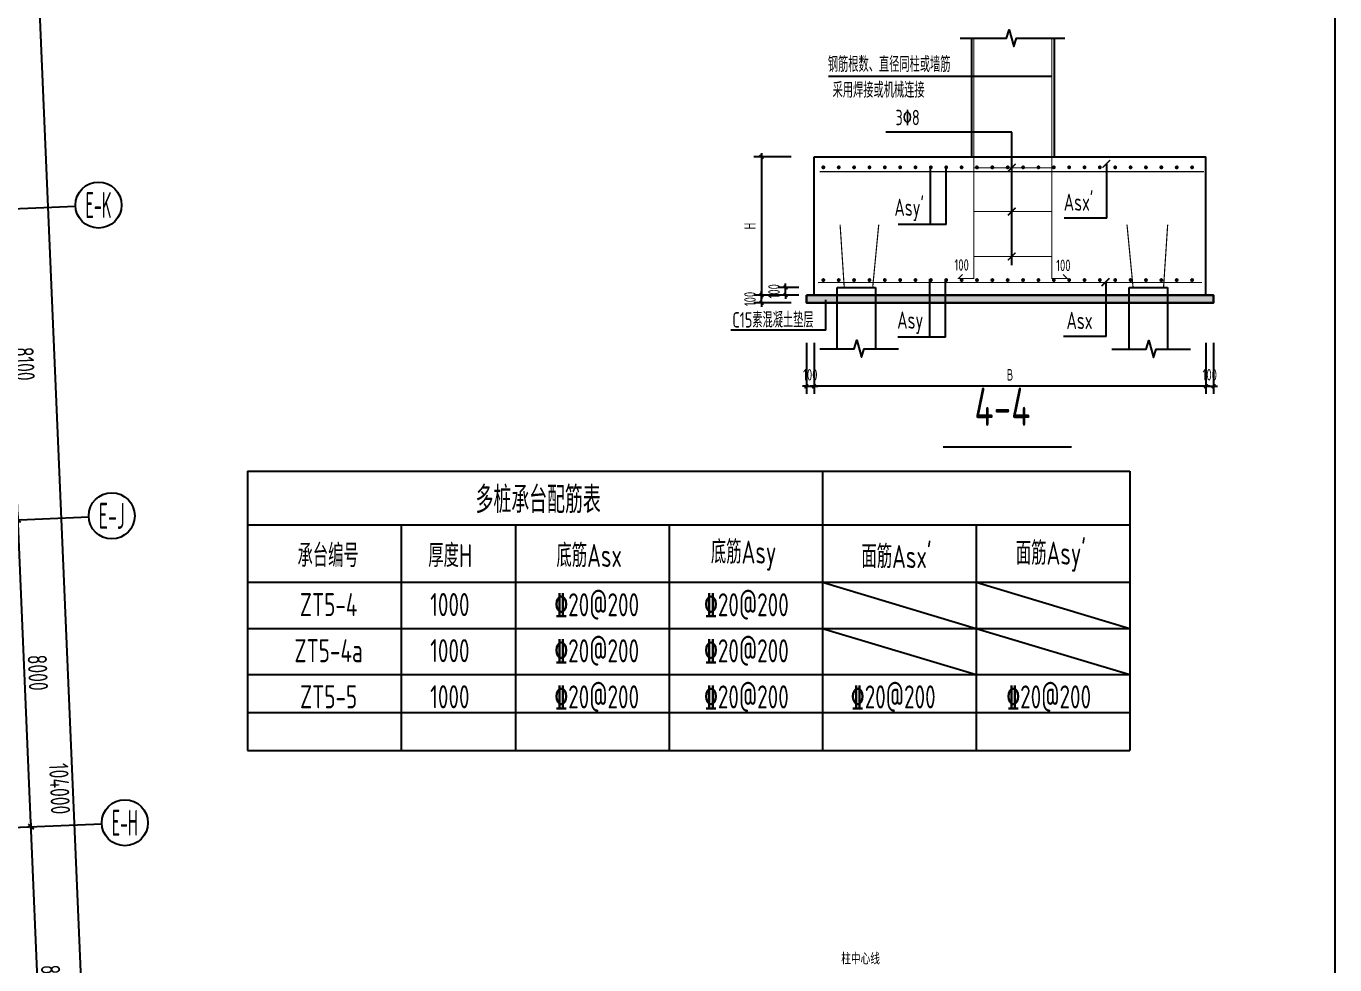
# Model space of a CAD drawing. Extents: x -57409 to 252654, y -8259 to 229119.
# Drawn here: x 218560 to 252632, y 112960 to 137404 of the extents above; entities that cross this region are included whole.
import ezdxf
from ezdxf.enums import TextEntityAlignment as Align

# ---------------------------------------------------------------- set-up
doc = ezdxf.new("R2010")
doc.units = 0
doc.header["$LTSCALE"] = 100
doc.header["$PDMODE"] = 35
doc.header["$PDSIZE"] = 200
doc.layers.get('0').update_dxf_attribs({"linetype": 'CONTINUOUS'})
doc.layers.get('Defpoints').update_dxf_attribs({"linetype": 'CONTINUOUS'})
for name, color, linetype in [('B-TEXT', 3, 'CONTINUOUS'), ('CT', 2, 'CONTINUOUS'), ('DIM', 3, 'CONTINUOUS'), ('DMARK', 7, 'CONTINUOUS'), ('NOTES', 7, 'CONTINUOUS'), ('TEXT', 2, 'CONTINUOUS'), ('THICK', 6, 'CONTINUOUS'), ('THIN', 7, 'CONTINUOUS'), ('Z-AXIS', 3, 'CONTINUOUS')]:
    doc.layers.add(name, color=color, linetype=linetype)
doc.layers.add('mis', color=31, linetype='CONTINUOUS', plot=False)
doc.layers.add('rein', color=6, linetype='ByLayer', lineweight=18)
doc.styles.add('_TCH_AXIS', font='tssdeng.shx', dxfattribs={"width": 0.7, "bigfont": 'tssdchn.shx'})
doc.styles.add('COMPLEX', font='tssdeng.shx', dxfattribs={"width": 0.7, "bigfont": 'tssdchn.shx'})
doc.styles.get("Standard").update_dxf_attribs({"font": 'tssdeng.shx', "width": 0.7, "bigfont": 'tssdchn.shx'})
doc.styles.add('TSSD_Dimension', font='tssdeng.shx', dxfattribs={"width": 0.7})
doc.styles.add('TSSD_REIN', font='Tssdeng.shx', dxfattribs={"width": 0.7, "bigfont": 'tssdchn.shx'})
doc.dimstyles.new('TSSD_100_100$0', dxfattribs={"dimtxt": 300, "dimasz": 100, "dimexe": 100, "dimexo": 250, "dimgap": 100, "dimtad": 1, "dimdec": 0, "dimzin": 0, "dimdsep": 46, "dimtxsty": 'TSSD_Dimension', "dimblk": '_tsdbk', "dimblk1": '_tsdbk', "dimblk2": '_tsdbk', "dimsah": 1, "dimcen": 0, "dimdle": 100, "dimclrt": 7, "dimadec": 0, "dimazin": 0, "dimtfac": 1, "dimtdec": 0, "dimtix": 1, "dimtmove": 2, "dimatfit": 3, "dimldrblk": '_tsdbk', "dimfxl": 1, "dimtolj": 1, "dimtzin": 0, "dimarcsym": 0})
doc.dimstyles.new('TSSD_50_100', dxfattribs={"dimtxt": 300, "dimasz": 100, "dimexe": 100, "dimexo": 250, "dimgap": 150, "dimtad": 1, "dimdec": 0, "dimlfac": 0.5, "dimzin": 0, "dimdsep": 46, "dimtxsty": 'TSSD_Dimension', "dimblk": '_tsdbk', "dimcen": 0, "dimdle": 100, "dimclrt": 7, "dimadec": 0, "dimazin": 0, "dimtfac": 1, "dimtdec": 0, "dimtix": 1, "dimtmove": 2, "dimatfit": 3, "dimldrblk": '_tsdbk', "dimfxl": 1, "dimtolj": 1, "dimtzin": 0, "dimarcsym": 0})

# ---------------------------------------------------------------- blocks, each defined once
blk = doc.blocks.new('_tsdbk')
blk.add_line((-1, 0), (0, 0))
at = {"const_width": 0.5}
blk.add_lwpolyline([(-0.7, -0.7), (0.7, 0.7)], dxfattribs=at)
blk = doc.blocks.new('*D59')
at = {"layer": 'Defpoints', "color": 0}
for p in [(218685, 116556), (217557, 116508), (217902, 108415)]:
    blk.add_point(p, dxfattribs=at)
at = {"layer": 'Z-AXIS', "color": 0, "lineweight": -2}
for p, q in [((217806, 116518), (218784, 116560)), ((219026, 108563), (218689, 116456)), ((218152, 108426), (219130, 108467))]:
    blk.add_line(p, q, dxfattribs=at)
at = {"layer": 'Z-AXIS', "color": 0, "lineweight": -2, "xscale": 100, "yscale": 100, "zscale": 100}
for p, rotation in [((218685, 116556), 92.44398534450973), ((219030, 108463), 272.4439853445098)]:
    blk.add_blockref('_tsdbk', p, dxfattribs=dict(at, rotation=rotation))
at = {"layer": 'Z-AXIS', "color": 7, "insert": (219207, 112524), "char_height": 500, "attachment_point": 5, "rotation": 272.444, "style": 'TSSD_Dimension'}
blk.add_mtext('\\A1;8100', dxfattribs=at)
blk = doc.blocks.new('*D60')
at = {"layer": 'Defpoints', "color": 0}
for p in [(217216, 124500), (218343, 124548), (217557, 116508)]:
    blk.add_point(p, dxfattribs=at)
at = {"layer": 'Z-AXIS', "color": 0, "lineweight": -2}
for p, q in [((217465, 124511), (218443, 124553)), ((218680, 116656), (218348, 124449)), ((217806, 116518), (218784, 116560))]:
    blk.add_line(p, q, dxfattribs=at)
at = {"layer": 'Z-AXIS', "color": 0, "lineweight": -2, "xscale": 100, "yscale": 100, "zscale": 100}
for p, rotation in [((218343, 124548), 92.44398534450973), ((218685, 116556), 272.4439853445098)]:
    blk.add_blockref('_tsdbk', p, dxfattribs=dict(at, rotation=rotation))
at = {"layer": 'Z-AXIS', "color": 7, "insert": (218864, 120567), "char_height": 500, "attachment_point": 5, "rotation": 272.444, "style": 'TSSD_Dimension'}
blk.add_mtext('\\A1;8000', dxfattribs=at)
blk = doc.blocks.new('*D61')
at = {"layer": 'Defpoints', "color": 0}
for p in [(216870, 132593), (217998, 132641), (217216, 124500)]:
    blk.add_point(p, dxfattribs=at)
at = {"layer": 'Z-AXIS', "color": 0, "lineweight": -2}
for p, q in [((217120, 132604), (218098, 132645)), ((218339, 124648), (218002, 132541)), ((217465, 124511), (218443, 124553))]:
    blk.add_line(p, q, dxfattribs=at)
at = {"layer": 'Z-AXIS', "color": 0, "lineweight": -2, "xscale": 100, "yscale": 100, "zscale": 100}
for p, rotation in [((217998, 132641), 92.44398534450973), ((218343, 124548), 272.4439853445098)]:
    blk.add_blockref('_tsdbk', p, dxfattribs=dict(at, rotation=rotation))
at = {"layer": 'Z-AXIS', "color": 7, "insert": (218520, 128610), "char_height": 500, "attachment_point": 5, "rotation": 272.444, "style": 'TSSD_Dimension'}
blk.add_mtext('\\A1;8100', dxfattribs=at)
blk = doc.blocks.new('*D67')
at = {"layer": 'Defpoints', "color": 0}
for p in [(215331, 168660), (217594, 168757), (219766, 64755)]:
    blk.add_point(p, dxfattribs=at)
at = {"layer": 'Z-AXIS', "color": 0, "lineweight": -2}
for p, q in [((215580, 168671), (217694, 168761)), ((222025, 64951), (217598, 168657)), ((220015, 64765), (222129, 64856))]:
    blk.add_line(p, q, dxfattribs=at)
at = {"layer": 'Z-AXIS', "color": 0, "lineweight": -2, "xscale": 100, "yscale": 100, "zscale": 100}
for p, rotation in [((217594, 168757), 92.44398534450973), ((222029, 64851), 272.4439853445098)]:
    blk.add_blockref('_tsdbk', p, dxfattribs=dict(at, rotation=rotation))
at = {"layer": 'Z-AXIS', "color": 7, "insert": (219430, 117545), "char_height": 500, "attachment_point": 5, "rotation": 272.444, "style": 'TSSD_Dimension'}
blk.add_mtext('\\A1;104000', dxfattribs=at)
blk = doc.blocks.new('_AXISO')
blk.add_circle((0, 0), 0.5)
at = {"layer": 'B-TEXT', "style": 'COMPLEX', "width": 1.450893}
blk.add_attdef('A', text='', height=0.56, dxfattribs=at).set_placement((0.249375, -0.28), (0.749375, -0.28), align=Align.FIT)
blk = doc.blocks.new('_ArchTick')
at = {"color": 0, "linetype": 'ByBlock', "const_width": 0.4}
blk.add_lwpolyline([(-0.5, -0.5), (0.5, 0.5)], dxfattribs=at)
blk = doc.blocks.new('*D3053')
at = {"layer": 'Defpoints', "color": 0}
for p in [(239075, 129353, 761), (249275, 129353, 761), (239075, 128025)]:
    blk.add_point(p, dxfattribs=at)
at = {"layer": 'DIM', "color": 0, "lineweight": -2}
for p, q in [((239075, 129153), (239075, 127825)), ((249275, 129153), (249275, 127825)), ((249375, 128025), (238975, 128025))]:
    blk.add_line(p, q, dxfattribs=at)
at = {"layer": 'DIM', "color": 0, "lineweight": -2, "xscale": 100, "yscale": 100, "zscale": 100}
for p, rotation in [((239075, 128025), 179.9997871969187), ((249275, 128025), 359.9997871969187)]:
    blk.add_blockref('_ArchTick', p, dxfattribs=dict(at, rotation=rotation))
at = {"layer": 'DIM', "color": 7, "insert": (244175, 128325), "char_height": 300, "attachment_point": 5, "rotation": 359.9998, "style": 'TSSD_Dimension'}
blk.add_mtext('\\A1;B', dxfattribs=at)
blk = doc.blocks.new('*D3054')
at = {"layer": 'Defpoints', "color": 0}
for p in [(237707, 130399), (238675, 130399), (238675, 130199)]:
    blk.add_point(p, dxfattribs=at)
at = {"layer": 'DIM', "color": 0, "lineweight": -2}
for p, q in [((237707, 130399), (237707, 130499)), ((238475, 130399), (237507, 130399)), ((238475, 130199), (237507, 130199)), ((237707, 130199), (237707, 130399)), ((237707, 130199), (237707, 130099))]:
    blk.add_line(p, q, dxfattribs=at)
at = {"layer": 'DIM', "color": 0, "lineweight": -2, "xscale": 99.99999999999999, "yscale": 100, "zscale": 100}
for p, rotation in [((237707, 130399), 269.9997871835785), ((237707, 130199), 89.99978718357848)]:
    blk.add_blockref('_ArchTick', p, dxfattribs=dict(at, rotation=rotation))
at = {"layer": 'DIM', "color": 7, "insert": (237407, 130299), "char_height": 300, "attachment_point": 5, "rotation": 89.9998, "style": 'TSSD_Dimension'}
blk.add_mtext('\\A1;100', dxfattribs=at)
blk = doc.blocks.new('*D3055')
at = {"layer": 'Defpoints', "color": 0}
for p in [(238332, 130599), (238875, 130599), (238875, 130399)]:
    blk.add_point(p, dxfattribs=at)
at = {"layer": 'DIM', "color": 0, "lineweight": -2}
for p, q in [((238675, 130599), (238132, 130599)), ((238332, 130599), (238332, 130699)), ((238332, 130399), (238332, 130599)), ((238675, 130399), (238132, 130399)), ((238332, 130399), (238332, 130299))]:
    blk.add_line(p, q, dxfattribs=at)
at = {"layer": 'DIM', "color": 0, "lineweight": -2, "xscale": 100, "yscale": 100, "zscale": 100}
for p, rotation in [((238332, 130599), 269.9997871835785), ((238332, 130399), 89.99978718357848)]:
    blk.add_blockref('_ArchTick', p, dxfattribs=dict(at, rotation=rotation))
at = {"layer": 'DIM', "color": 7, "insert": (238032, 130499), "char_height": 300, "attachment_point": 5, "rotation": 89.9998, "style": 'TSSD_Dimension'}
blk.add_mtext('\\A1;100', dxfattribs=at)
blk = doc.blocks.new('*D3056')
at = {"layer": 'Defpoints', "color": 0}
for p in [(238675, 133999), (237707, 130399), (238675, 130399)]:
    blk.add_point(p, dxfattribs=at)
at = {"layer": 'DIM', "color": 0, "lineweight": -2}
for p, q in [((238475, 133999), (237507, 133999)), ((237707, 134099), (237707, 130299)), ((238475, 130399), (237507, 130399))]:
    blk.add_line(p, q, dxfattribs=at)
at = {"layer": 'DIM', "color": 0, "lineweight": -2, "xscale": 99.99999999999999, "yscale": 100, "zscale": 100}
for p, rotation in [((237707, 133999), 89.99978718357848), ((237707, 130399), 269.9997871835785)]:
    blk.add_blockref('_ArchTick', p, dxfattribs=dict(at, rotation=rotation))
at = {"layer": 'DIM', "color": 7, "insert": (237407, 132199), "char_height": 300, "attachment_point": 5, "rotation": 89.9998, "style": 'TSSD_Dimension'}
blk.add_mtext('\\A1;\\A1;H', dxfattribs=at)
blk = doc.blocks.new('*D3057')
at = {"layer": 'Defpoints', "color": 0}
for p in [(238875, 129353), (239075, 129353), (239075, 128025)]:
    blk.add_point(p, dxfattribs=at)
at = {"layer": 'DIM', "color": 0, "lineweight": -2}
for p, q in [((238875, 129153), (238875, 127825)), ((239075, 129153), (239075, 127825)), ((238875, 128025), (238775, 128025)), ((238875, 128025), (239075, 128025)), ((239075, 128025), (239175, 128025))]:
    blk.add_line(p, q, dxfattribs=at)
at = {"layer": 'DIM', "color": 0, "lineweight": -2, "xscale": 100, "yscale": 100, "zscale": 100}
for p, rotation in [((238875, 128025), 359.9997871969187), ((239075, 128025), 179.9997871969187)]:
    blk.add_blockref('_ArchTick', p, dxfattribs=dict(at, rotation=rotation))
at = {"layer": 'DIM', "color": 7, "insert": (238975, 128325), "char_height": 300, "attachment_point": 5, "rotation": 359.9998, "style": 'TSSD_Dimension'}
blk.add_mtext('\\A1;100', dxfattribs=at)
blk = doc.blocks.new('*D3058')
at = {"layer": 'Defpoints', "color": 0}
for p in [(249275, 129353), (249475, 129353), (249475, 128025)]:
    blk.add_point(p, dxfattribs=at)
at = {"layer": 'DIM', "color": 0, "lineweight": -2}
for p, q in [((249275, 129153), (249275, 127825)), ((249475, 129153), (249475, 127825)), ((249275, 128025), (249175, 128025)), ((249275, 128025), (249475, 128025)), ((249475, 128025), (249575, 128025))]:
    blk.add_line(p, q, dxfattribs=at)
at = {"layer": 'DIM', "color": 0, "lineweight": -2, "xscale": 100, "yscale": 100, "zscale": 100}
for p, rotation in [((249275, 128025), 359.9997871969187), ((249475, 128025), 179.9997871969187)]:
    blk.add_blockref('_ArchTick', p, dxfattribs=dict(at, rotation=rotation))
at = {"layer": 'DIM', "color": 7, "insert": (249375, 128325), "char_height": 300, "attachment_point": 5, "rotation": 359.9998, "style": 'TSSD_Dimension'}
blk.add_mtext('\\A1;100', dxfattribs=at)

msp = doc.modelspace()

# ---------------------------------------------------------------- hatches: boundary and pattern name
at = {"layer": 'CT'}
h = msp.add_hatch(dxfattribs=at)
h.set_pattern_fill('AR-CONC', color=256, style=0)
h.set_pattern_definition([(50, (-457615.3, 425580.35), (182.18467, -15.939086), [19.05, -209.55]), (355, (-457615.3, 425580.35), (-35.242826, 191.056643), [15.24, -167.64]), (100.451, (-457600.11, 425579.03), (146.9425, 175.116688), [16.19, -178.09]), (46.1842, (-457615.3, 425631.15), (271.07904, -42.04233), [28.575, -314.325]), (96.6356, (-457592.7, 425627.65), (237.40423, 247.42556), [24.285, -267.135]), (351.184, (-457615.3, 425631.15), (237.40461, 247.42512), [22.86, -251.46]), (21, (-457589.9, 425618.45), (151.61488, -102.265519), [19.05, -209.55]), (326, (-457589.9, 425618.45), (61.80203, 184.187966), [15.24, -167.64]), (71.4514, (-457577.26, 425609.93), (213.41649, 81.922858), [16.19, -178.09]), (37.5, (-457615.296, 425580.353), (3.088603, 84.555039), [0, -165.608, 0, -170.18, 0, -168.275]), (7.5, (-457615.3, 425580.35), (66.819663, 100.180575), [0, -97.028, 0, -161.798, 0, -64.135]), (327.5, (-457671.94, 425580.353), (135.590595, -5.728744), [0, -63.5, 0, -198.12, 0, -262.89]), (317.5, (-457697.34, 425580.35), (148.129181, 25.426491), [0, -82.55, 0, -131.572, 0, -186.69])])
h.paths.add_polyline_path([(238875.4, 130398.6), (249475.4, 130398.6), (249475.4, 130198.6), (238875.4, 130198.6)])

# ---------------------------------------------------------------- linework, layer by layer
for q in [(239377.9, 130279.2, -761.2), (236903, 129483.5, -761.2)]:
    msp.add_line((239377.9, 129483.4, -761.2), q)
msp.add_lwpolyline([(238875.4, 130398.6), (249475.4, 130398.6), (249475.4, 130198.6), (238875.4, 130198.6)], close=True, dxfattribs=at)
at = {"layer": 'mis'}
msp.add_lwpolyline([(23132, 229118.7), (252632, 229118.7), (252632, -6908), (23132, -6908)], close=True, dxfattribs=at)
at = {"layer": 'NOTES'}
for p, q in [((224322.4, 125816.4), (224322.3, 118537.9)), ((224322.4, 125816.4), (247297.3, 125816.3)), ((239297.3, 125816.3), (239297.3, 118537.9)), ((247297.3, 125816.3), (247297.3, 118537.8)), ((224322.4, 124422), (247297.3, 124421.9)), ((224322.4, 122922), (247297.3, 122921.9)), ((239297.3, 122921.9), (243297.3, 121721.9)), ((243297.3, 122921.9), (247297.3, 121721.9)), ((224322.3, 121722), (247297.3, 121721.9)), ((239297.3, 121721.9), (243297.3, 120521.9)), ((243297.3, 121721.9), (247297.3, 120521.9)), ((224322.3, 120522), (247297.3, 120521.9)), ((224322.3, 119529.9), (247297.3, 119529.8)), ((224322.3, 118537.9), (247297.3, 118537.8))]:
    msp.add_line(p, q, dxfattribs=at)
at = {"layer": 'rein', "const_width": 30}
for points in [[(242939.4, 130939.8), (242833.4, 130833.7), (243233.4, 130833.7), (243233.4, 137091.6)], [(245558.7, 130939.8), (245664.8, 130833.7), (245264.8, 130833.7), (245264.8, 137091.6)], [(243233.4, 133716.7), (245264.8, 133716.7)], [(243233.4, 132576.2), (245264.8, 132576.2)], [(243227.6, 131405.3), (245264.8, 131405.3)], [(239175.4, 130728.6), (249175.4, 130728.6)]]:
    msp.add_lwpolyline(points, dxfattribs=at)
for points, elevation in [([(239222.9, 133614.4), (249222.9, 133614.4)], -761.2), ([(239859, 130598.6), (239751.4, 132234.8)], 761.2), ([(240599.2, 130598.6), (240757.2, 132234.8)], 761.2), ([(247379, 130598.6), (247220.9, 132234.8)], 761.2), ([(248172.3, 130598.6), (248280, 132234.8)], 761.2)]:
    msp.add_lwpolyline(points, dxfattribs=dict(at, elevation=elevation))
at = {"layer": 'rein', "const_width": 50, "elevation": 761.2}
for points in [[(239289.8, 133727.1, 1), (239339.8, 133727.1, 1)], [(239689.8, 133727.1, 1), (239739.8, 133727.1, 1)], [(240089.8, 133727.1, 1), (240139.8, 133727.1, 1)], [(240489.8, 133727.1, 1), (240539.8, 133727.1, 1)], [(240889.8, 133727.1, 1), (240939.8, 133727.1, 1)], [(241289.8, 133727.1, 1), (241339.8, 133727.1, 1)], [(241689.8, 133727.1, 1), (241739.8, 133727.1, 1)], [(242089.8, 133727.1, 1), (242139.8, 133727.1, 1)], [(242489.8, 133727.1, 1), (242539.8, 133727.1, 1)], [(242889.8, 133727.1, 1), (242939.8, 133727.1, 1)], [(243289.8, 133727.1, 1), (243339.8, 133727.1, 1)], [(243689.8, 133727.1, 1), (243739.8, 133727.1, 1)], [(244089.8, 133727.1, 1), (244139.8, 133727.1, 1)], [(244489.8, 133727.1, 1), (244539.8, 133727.1, 1)], [(244889.8, 133727.1, 1), (244939.8, 133727.1, 1)], [(245289.8, 133727.1, 1), (245339.8, 133727.1, 1)], [(245689.8, 133727.1, 1), (245739.8, 133727.1, 1)], [(246089.8, 133727.1, 1), (246139.8, 133727.1, 1)], [(246489.8, 133727.1, 1), (246539.8, 133727.1, 1)], [(246889.8, 133727.1, 1), (246939.8, 133727.1, 1)], [(247289.8, 133727.1, 1), (247339.8, 133727.1, 1)], [(247689.8, 133727.1, 1), (247739.8, 133727.1, 1)], [(248089.8, 133727.1, 1), (248139.8, 133727.1, 1)], [(248489.8, 133727.1, 1), (248539.8, 133727.1, 1)], [(248889.8, 133727.1, 1), (248939.8, 133727.1, 1)], [(239289.8, 130792, 1), (239339.8, 130792, 1)], [(239689.8, 130792, 1), (239739.8, 130792, 1)], [(240089.8, 130792, 1), (240139.8, 130792, 1)], [(240489.8, 130792, 1), (240539.8, 130792, 1)], [(240889.8, 130792, 1), (240939.8, 130792, 1)], [(241289.8, 130792, 1), (241339.8, 130792, 1)], [(241689.8, 130792, 1), (241739.8, 130792, 1)], [(242089.8, 130792, 1), (242139.8, 130792, 1)], [(242489.8, 130792, 1), (242539.8, 130792, 1)], [(242889.8, 130792, 1), (242939.8, 130792, 1)], [(243289.8, 130792, 1), (243339.8, 130792, 1)], [(243689.8, 130792, 1), (243739.8, 130792, 1)], [(244089.8, 130792, 1), (244139.8, 130792, 1)], [(244489.8, 130792, 1), (244539.8, 130792, 1)], [(244889.8, 130792, 1), (244939.8, 130792, 1)], [(245289.8, 130792, 1), (245339.8, 130792, 1)], [(245689.8, 130792, 1), (245739.8, 130792, 1)], [(246089.8, 130792, 1), (246139.8, 130792, 1)], [(246489.8, 130792, 1), (246539.8, 130792, 1)], [(246889.8, 130792, 1), (246939.8, 130792, 1)], [(247289.8, 130792, 1), (247339.8, 130792, 1)], [(247689.8, 130792, 1), (247739.8, 130792, 1)], [(248089.8, 130792, 1), (248139.8, 130792, 1)], [(248489.8, 130792, 1), (248539.8, 130792, 1)], [(248889.8, 130792, 1), (248939.8, 130792, 1)]]:
    msp.add_lwpolyline(points, format="xyb", close=True, dxfattribs=at)
at = {"layer": 'TEXT'}
for p, q in [((228322.4, 124422), (228322.3, 118537.9)), ((231297.3, 124421.9), (231297.3, 118537.9)), ((231297.3, 124421.9), (231297.3, 118537.9)), ((235297.3, 124421.9), (235297.3, 118537.9)), ((243297.3, 124421.9), (243297.3, 118537.9))]:
    msp.add_line(p, q, dxfattribs=at)
at = {"layer": 'THICK', "const_width": 50, "elevation": 761.2}
msp.add_lwpolyline([(242430.1, 126441.9), (245780.2, 126441.9)], dxfattribs=at)
at = {"layer": 'THIN'}
for p, q in [((243173.4, 137091.6), (243173.4, 133998.6)), ((245324.8, 137091.6), (245324.8, 133998.6)), ((239450.6, 136099.2), (245264.8, 136099.2)), ((244220, 134641.1), (240942.1, 134641.2)), ((244220, 131179.6), (244220, 134641.1)), ((239075.4, 133998.6), (249275.4, 133998.6)), ((239075.4, 130398.6), (239075.4, 133998.6)), ((249275.4, 130398.6), (249275.4, 133998.6)), ((242106.8, 132241.1, 761.2), (242106.8, 133752.1, 761.2)), ((242514.8, 132241.1, 761.2), (242514.8, 133752.1, 761.2)), ((246693.7, 132405.8), (246693.7, 133809.7)), ((242514.8, 132241.1, 761.2), (241267.2, 132241.1, 761.2)), ((246693.7, 132405.8), (245583.9, 132405.8)), ((239675.4, 130598.6), (240675.4, 130598.6)), ((239675.4, 129005), (239675.4, 130598.6)), ((240675.4, 130598.6), (240675.4, 129005)), ((242089.8, 129303.7, 761.2), (242089.8, 130814.8, 761.2)), ((242497.9, 129303.7, 761.2), (242497.9, 130814.8, 761.2)), ((246675.1, 129324.7), (246675.1, 130728.6)), ((247275.4, 130598.6), (248275.4, 130598.6)), ((247275.4, 129005), (247275.4, 130598.6)), ((248275.4, 130598.6), (248275.4, 129005)), ((249475.4, 130398.6), (238875.4, 130398.6)), ((238875.4, 130398.6), (238875.4, 130198.6)), ((238875.4, 130198.6), (249475.4, 130198.6)), ((249475.4, 130198.6), (249475.4, 130398.6)), ((242497.9, 129303.7, 761.2), (241250.3, 129303.7, 761.2)), ((246675.1, 129324.7), (245565.4, 129324.7))]:
    msp.add_line(p, q, dxfattribs=at)
for points in [[(242873.4, 137091.6), (244084.4, 137091.6), (244154.4, 137311.6), (244274.4, 136871.6), (244344.4, 137091.6), (245604.3, 137091.6)], [(239224.9, 129005), (240119.7, 129005), (240189.7, 129225), (240309.7, 128785), (240379.7, 129005), (241274.4, 129005)], [(246828, 128994.9), (247722.7, 128994.9), (247792.7, 129214.9), (247912.7, 128774.9), (247982.7, 128994.9), (248877.5, 128994.9)]]:
    msp.add_lwpolyline(points, dxfattribs=at)
at = {"layer": 'THIN', "const_width": 40}
for points in [[(246581, 133717.3), (246781, 133917.3)], [(244120, 133616.7), (244320, 133816.7)], [(244120, 132476.2), (244320, 132676.2)], [(244120, 131305.3), (244320, 131505.3)], [(246562.4, 130636.2), (246762.4, 130836.2)]]:
    msp.add_lwpolyline(points, dxfattribs=at)
at = {"layer": 'Z-AXIS'}
for p, q in [((216870.1, 132593), (219842.8, 132719.9)), ((217215.5, 124500.3), (220188.2, 124627.2)), ((217556.7, 116507.6), (220529.4, 116634.5))]:
    msp.add_line(p, q, dxfattribs=at)

# ---------------------------------------------------------------- block references
ref = msp.add_blockref('_AXISO', (220442.3, 132745.4), dxfattribs=dict(at, xscale=1199.999999999998, yscale=1200, zscale=1200, rotation=359.9996457873818))
ref.add_attrib('A', 'E-K', dxfattribs={"color": 7, "height": 678.82, "rotation": 359.99965, "style": '_TCH_AXIS', "width": 0.440678}).set_placement((220102.9, 132406), (220781.7, 132406), align=Align.FIT)
ref = msp.add_blockref('_AXISO', (220787.7, 124652.8), dxfattribs=dict(at, xscale=1199.999999999998, yscale=1200, zscale=1200, rotation=359.9996457873818))
ref.add_attrib('A', 'E-J', dxfattribs={"color": 7, "height": 678.82, "rotation": 359.99965, "style": '_TCH_AXIS', "width": 0.472727}).set_placement((220448.3, 124313.4), (221127.1, 124313.4), align=Align.FIT)
ref = msp.add_blockref('_AXISO', (221128.8, 116660.1), dxfattribs=dict(at, xscale=1199.999999999998, yscale=1200, zscale=1200, rotation=359.9996457873818))
ref.add_attrib('A', 'E-H', dxfattribs={"color": 7, "height": 678.82, "rotation": 359.99965, "style": '_TCH_AXIS', "width": 0.440678}).set_placement((220789.4, 116320.7), (221468.2, 116320.7), align=Align.FIT)

# ---------------------------------------------------------------- texts
at = {"layer": 'DMARK', "width": 0.7}
msp.add_text('C15素混凝土垫层', height=400, dxfattribs=at).set_placement((236945.9, 129555, -761.2))
at = {"layer": 'NOTES', "width": 0.7}
for s, p in [('钢筋根数、直径同柱或墙筋', (239432.5, 136210.2, 761.2)), ('采用焊接或机械连接', (239556.4, 135539.9, 761.2))]:
    msp.add_text(s, height=400, dxfattribs=at).set_placement(p)
for s, height, p in [('3%%1308', 400, (241823.9, 134703.9)), ('100', 300, (243103.4, 130945.3))]:
    msp.add_text(s, height=height, rotation=359.99979, dxfattribs=at).set_placement(p, align=Align.BOTTOM_RIGHT)
msp.add_text('100', height=300, rotation=359.99979, dxfattribs=at).set_placement((245376.8, 130933.1), align=Align.BOTTOM_LEFT)
at = {"layer": 'TEXT', "width": 0.7}
for s, p in [("Asy'", (241934.3, 132327.4, 761.2)), ("Asx'", (246343.8, 132462.3)), ('Asy', (241917.4, 129390.1, 761.2)), ('Asx', (246325.3, 129381.2))]:
    msp.add_text(s, height=450, dxfattribs=at).set_placement(p, align=Align.BOTTOM_RIGHT)
msp.add_text('4-4', height=1000, rotation=359.99979, dxfattribs=at).set_placement((243977.7, 126691.9, 761.2), align=Align.BOTTOM_CENTER)
for s, height, p in [('多桩承台配筋表', 700, (231889.7, 125106.8, 761.2)), ('底筋Asy', 600, (237239.4, 123649.8)), ("面筋Asy'", 600, (245239.3, 123649.8)), ('承台编号', 600, (226421.8, 123649.9)), ('厚度H ', 600, (229728.3, 123649.9)), ('底筋Asx', 600, (233218.7, 123649.8)), ("面筋Asx'", 600, (241218.7, 123649.8)), ('%%13220@200', 600, (233414.7, 122340.6)), ('%%13220@200', 600, (237311.6, 122340.6)), ('ZT5-4', 600, (226434.5, 122340.7)), ('1000', 600, (229591, 122340.7)), ('ZT5-4a', 600, (226434.5, 121140.7)), ('1000', 600, (229591, 121140.7)), ('%%13220@200', 600, (233414.7, 121140.6)), ('%%13220@200', 600, (237311.6, 121140.6)), ('%%13220@200', 600, (233414.7, 119940.6)), ('%%13220@200', 600, (237311.6, 119940.6)), ('%%13220@200', 600, (241135.2, 119940.6)), ('%%13220@200', 600, (245182.8, 119940.6)), ('ZT5-5', 600, (226434.5, 119940.7)), ('1000', 600, (229590.9, 119940.7))]:
    msp.add_text(s, height=height, dxfattribs=at).set_placement(p, align=Align.MIDDLE)
at = {"layer": 'TEXT', "style": 'TSSD_REIN', "width": 0.7}
msp.add_text('柱中心线', height=300, dxfattribs=at).set_placement((239781.3, 112967.9))

# ---------------------------------------------------------------- dimensions: what is measured, and where the dimension line sits
at = {"layer": 'DIM'}
for base, p1, p2, angle, text, override, picture, middle in [((237707.3, 130398.6), (238675.4, 133998.6), (238675.4, 130398.6), 89.99979, '\\A1;H', {"dimexe": 200, "dimexo": 200, "dimblk1": 'ARCHTICK', "dimblk2": 'ARCHTICK', "dimsah": 1}, '*D3056', (237407.3, 132198.6)), ((239075.3, 128025.3, -761.2), (249275.3, 129353), (239075.3, 129353), 359.99979, 'B', {"dimexe": 200, "dimexo": 200, "dimblk1": 'ArchTick', "dimblk2": 'ArchTick', "dimsah": 1}, '*D3053', (244175.3, 128325.3, -761.2))]:
    dim = msp.add_linear_dim(base=base, p1=p1, p2=p2, angle=angle, text=text, dimstyle='TSSD_50_100', override=override, dxfattribs=at)
    dim.commit()
    dim.dimension.update_dxf_attribs({"geometry": picture, "text_midpoint": middle})
for base, p1, p2, angle, override, picture, middle in [((238331.7, 130598.6), (238875.4, 130398.6), (238875.4, 130598.6), 89.99979, {"dimexe": 200, "dimexo": 200, "dimblk1": 'ARCHTICK', "dimblk2": 'ARCHTICK', "dimsah": 1}, '*D3055', (238031.7, 130498.6)), ((237707.3, 130398.6), (238675.4, 130198.6), (238675.4, 130398.6), 89.99979, {"dimexe": 200, "dimexo": 200, "dimblk1": 'ARCHTICK', "dimblk2": 'ARCHTICK', "dimsah": 1}, '*D3054', (237407.3, 130298.6)), ((239075.3, 128025.3), (238875.3, 129353), (239075.3, 129353), 359.99979, {"dimexe": 200, "dimexo": 200, "dimblk1": 'ArchTick', "dimblk2": 'ArchTick', "dimsah": 1}, '*D3057', (238975.3, 128325.3)), ((249475.3, 128025.3), (249275.3, 129353), (249475.3, 129353), 359.99979, {"dimexe": 200, "dimexo": 200, "dimblk1": 'ArchTick', "dimblk2": 'ArchTick', "dimsah": 1}, '*D3058', (249375.3, 128325.3))]:
    dim = msp.add_linear_dim(base=base, p1=p1, p2=p2, angle=angle, dimstyle='TSSD_50_100', override=override, dxfattribs=at)
    dim.commit()
    dim.dimension.update_dxf_attribs({"geometry": picture, "text_midpoint": middle})
at = {"layer": 'Z-AXIS'}
dim = msp.add_linear_dim(base=(217594.2, 168756.8), p1=(219765.5, 64754.7), p2=(215330.7, 168660.1), angle=92.44399, dimstyle='TSSD_100_100$0', override={"dimtxt": 500}, dxfattribs=at)
dim.commit()
dim.dimension.update_dxf_attribs({"geometry": '*D67', "text_midpoint": (219429.7, 117544.7), "dimtype": 160})
for base, p1, p2, picture, middle in [((217998, 132641.1), (217215.5, 124500.3), (216870.1, 132593), '*D61', (218520.4, 128609.7)), ((218343.4, 124548.5), (217556.7, 116507.6), (217215.5, 124500.3), '*D60', (218863.7, 120567.1)), ((218684.6, 116555.8), (217902.1, 108415), (217556.7, 116507.6), '*D59', (219207, 112524.4))]:
    dim = msp.add_linear_dim(base=base, p1=p1, p2=p2, angle=92.44399, dimstyle='TSSD_100_100$0', override={"dimtxt": 500}, dxfattribs=at)
    dim.commit()
    dim.dimension.update_dxf_attribs({"geometry": picture, "text_midpoint": middle})

doc.saveas('drawing.dxf')
